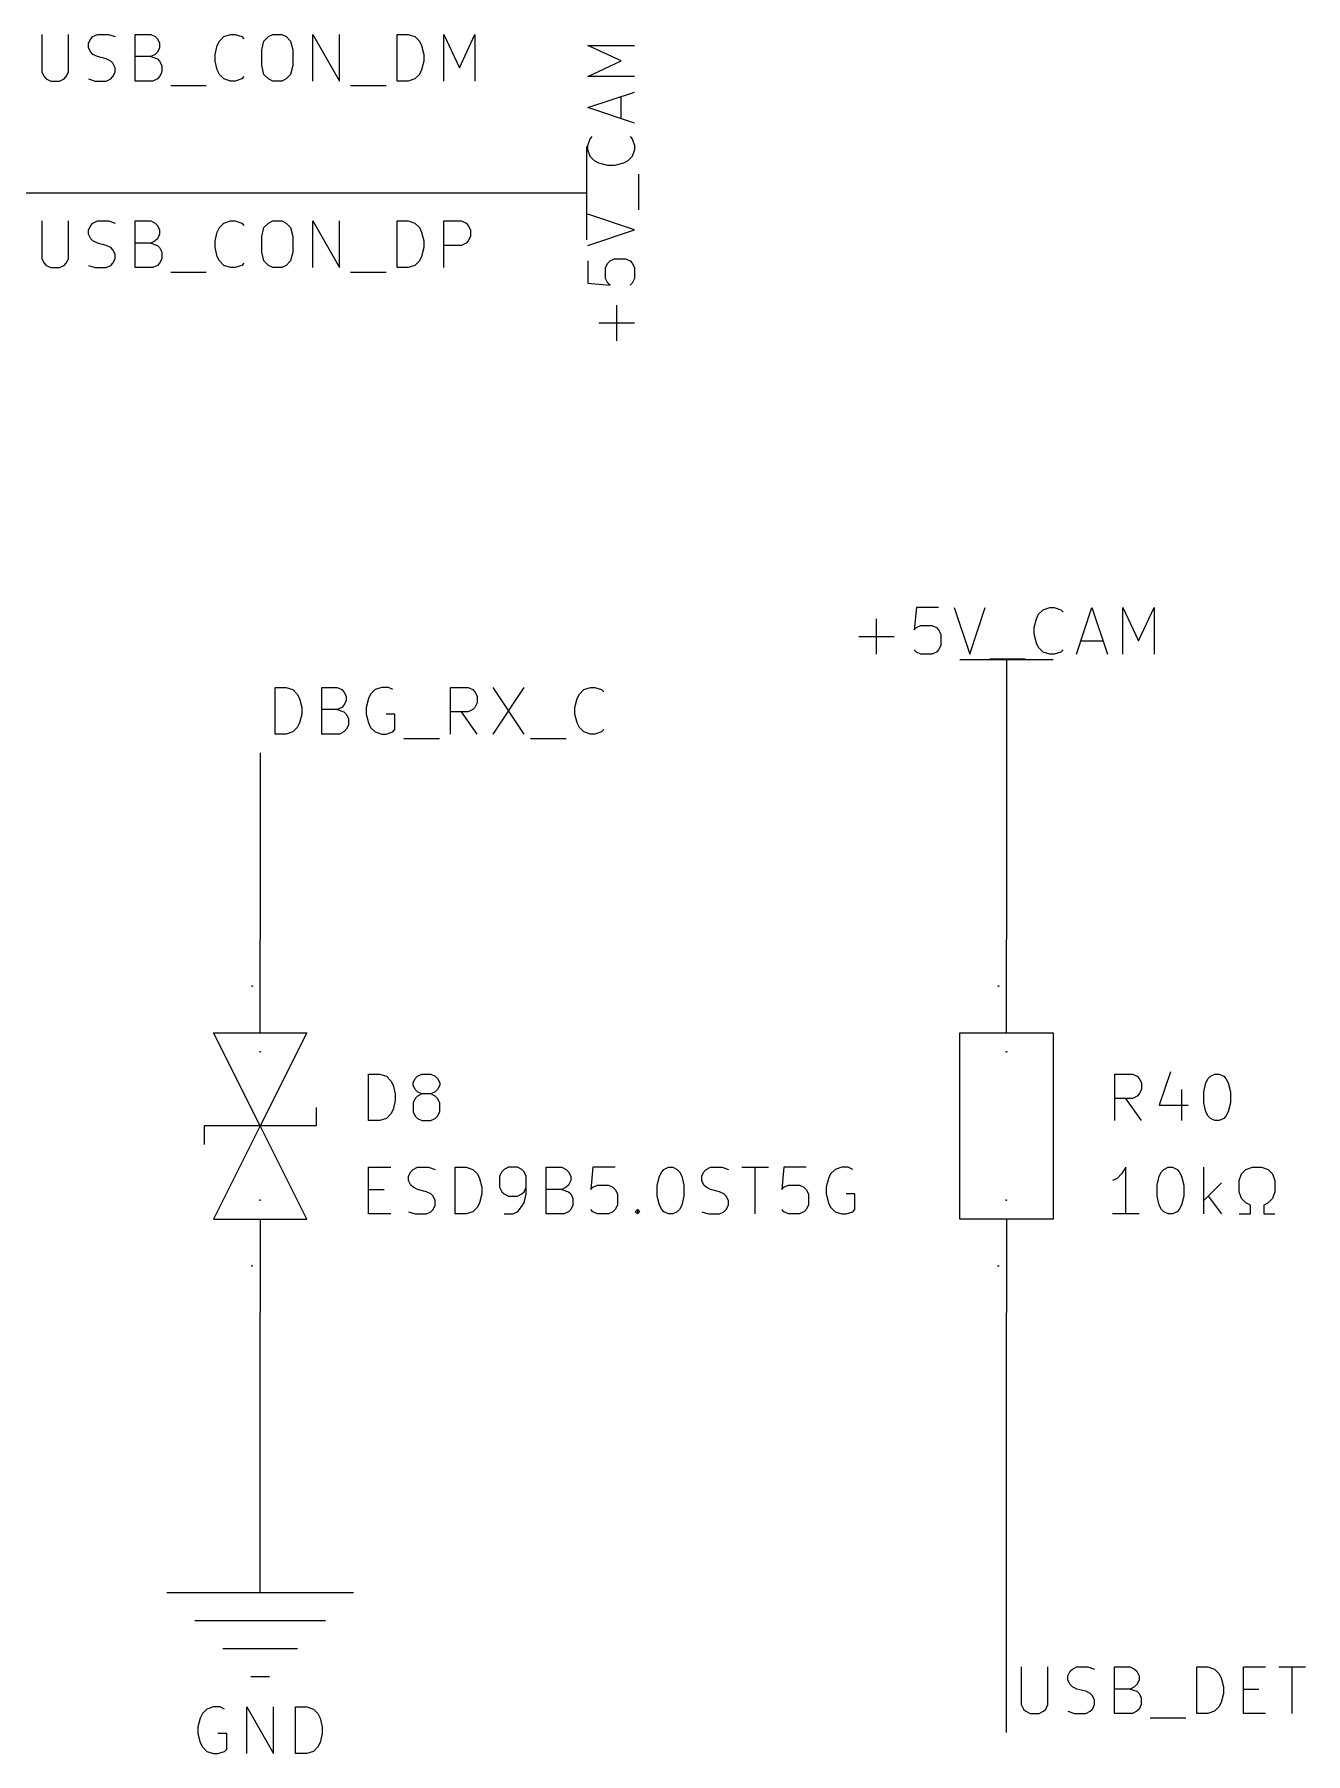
# Model space of a CAD drawing. Header units: millimetres. Extents: x 6 to 261, y -194 to -2.
# Drawn here: x 153.87 to 188.49, y -139.01 to -92.2 of the extents above; entities that cross this region are included whole.
import ezdxf

# ---------------------------------------------------------------- set-up
doc = ezdxf.new("R2010")
doc.units = ezdxf.units.MM
for name, color, linetype in [('GREENSIXTYFIVE', 129, 'CONTINUOUS'), ('LIGHTGREEN', 92, 'CONTINUOUS'), ('LIGHTRED', 12, 'CONTINUOUS'), ('RED', 14, 'CONTINUOUS'), ('REDSIX', 19, 'CONTINUOUS')]:
    doc.layers.add(name, color=color, linetype=linetype)

msp = doc.modelspace()

# ---------------------------------------------------------------- linework, layer by layer
at = {"layer": 'GREENSIXTYFIVE', "linetype": 'CONTINUOUS'}
for p, q in [((169.8511, -92.9215), (168.9439, -92.4982)), ((168.9439, -92.4982), (170.2139, -92.4982)), ((168.9439, -93.3449), (169.8511, -92.9215)), ((170.2139, -93.3449), (168.9439, -93.3449)), ((168.9439, -94.1916), (170.2139, -93.7682)), ((169.8511, -94.4939), (169.8511, -93.8892)), ((170.2139, -94.6149), (168.9439, -94.1916)), ((169.0044, -95.0382), (169.0649, -94.9778)), ((170.093, -94.9778), (170.1535, -95.0382)), ((168.9439, -95.2197), (169.0044, -95.0382)), ((168.9439, -95.3406), (168.9439, -95.2197)), ((169.0044, -95.522), (168.9439, -95.3406)), ((170.1535, -95.0382), (170.2139, -95.2197)), ((170.2139, -95.3406), (170.1535, -95.522)), ((170.2139, -95.2197), (170.2139, -95.3406)), ((169.1254, -95.643), (169.0044, -95.522)), ((169.2463, -95.7035), (169.1254, -95.643)), ((169.4882, -95.7639), (169.2463, -95.7035)), ((169.6696, -95.7639), (169.4882, -95.7639)), ((169.9115, -95.7035), (169.6696, -95.7639)), ((170.0325, -95.643), (169.9115, -95.7035)), ((170.1535, -95.522), (170.0325, -95.643)), ((170.3349, -96.9735), (170.3349, -96.0058)), ((170.2139, -97.5178), (168.9439, -97.0944)), ((168.9439, -97.9411), (170.2139, -97.5178)), ((169.5487, -98.3644), (169.6696, -98.3039)), ((169.6696, -98.3039), (169.972, -98.3039)), ((169.972, -98.3039), (170.093, -98.3644)), ((168.9439, -98.3644), (168.9439, -98.9692)), ((169.4277, -98.5458), (169.4882, -98.4249)), ((169.4277, -98.8482), (169.4277, -98.5458)), ((169.4882, -98.4249), (169.5487, -98.3644)), ((170.093, -98.3644), (170.1535, -98.4249)), ((170.1535, -98.4249), (170.2139, -98.5458)), ((170.2139, -98.5458), (170.2139, -98.8482)), ((168.9439, -98.9692), (169.5487, -99.0296)), ((169.4882, -98.9692), (169.4277, -98.8482)), ((169.5487, -99.0296), (169.4882, -98.9692)), ((170.1535, -98.9692), (170.093, -99.0296)), ((170.2139, -98.8482), (170.1535, -98.9692)), ((169.7301, -100.5416), (169.7301, -99.574)), ((170.2139, -100.0578), (169.2463, -100.0578)), ((176.8021, -109.0744), (176.8021, -108.1068)), ((177.8907, -107.8044), (177.8303, -108.4092)), ((178.4955, -107.8044), (177.8907, -107.8044)), ((178.9188, -107.8044), (179.3421, -109.0744)), ((179.3421, -109.0744), (179.7655, -107.8044)), ((181.096, -108.3487), (181.1564, -108.1068)), ((181.1564, -108.1068), (181.2169, -107.9859)), ((181.2169, -107.9859), (181.3379, -107.8649)), ((181.3379, -107.8649), (181.5193, -107.8044)), ((181.5193, -107.8044), (181.6402, -107.8044)), ((181.6402, -107.8044), (181.8217, -107.8649)), ((181.8217, -107.8649), (181.8821, -107.9254)), ((182.245, -109.0744), (182.6683, -107.8044)), ((182.6683, -107.8044), (183.0917, -109.0744)), ((183.515, -109.0744), (183.515, -107.8044)), ((183.515, -107.8044), (183.9384, -108.7116)), ((183.9384, -108.7116), (184.3617, -107.8044)), ((184.3617, -107.8044), (184.3617, -109.0744)), ((176.3183, -108.5906), (177.286, -108.5906)), ((177.8303, -108.4092), (177.8907, -108.3487)), ((177.8907, -108.3487), (178.0117, -108.2882)), ((178.0117, -108.2882), (178.3141, -108.2882)), ((178.3141, -108.2882), (178.435, -108.3487)), ((178.435, -108.3487), (178.4955, -108.4092)), ((178.4955, -108.4092), (178.556, -108.5301)), ((178.556, -108.5301), (178.556, -108.8325)), ((181.096, -108.5301), (181.096, -108.3487)), ((181.1564, -108.772), (181.096, -108.5301)), ((177.8907, -109.014), (177.8303, -108.9535)), ((178.0117, -109.0744), (177.8907, -109.014)), ((178.435, -109.014), (178.3141, -109.0744)), ((178.4955, -108.9535), (178.435, -109.014)), ((178.556, -108.8325), (178.4955, -108.9535)), ((181.2169, -108.893), (181.1564, -108.772)), ((181.3379, -109.014), (181.2169, -108.893)), ((181.5193, -109.0744), (181.3379, -109.014)), ((181.8217, -109.014), (181.6402, -109.0744)), ((181.8821, -108.9535), (181.8217, -109.014)), ((182.366, -108.7116), (182.9707, -108.7116)), ((178.3141, -109.0744), (178.0117, -109.0744)), ((179.8865, -109.1954), (180.8541, -109.1954)), ((181.6402, -109.0744), (181.5193, -109.0744)), ((160.0318, -119.9001), (160.0064, -119.9001)), ((160.0064, -119.9001), (160.01, -119.9025)), ((160.01, -119.9025), (160.0124, -119.9049)), ((160.0124, -119.9049), (160.0136, -119.9073)), ((160.0318, -119.8928), (160.0318, -119.9073)), ((180.3518, -119.9001), (180.3264, -119.9001)), ((180.3264, -119.9001), (180.33, -119.9025)), ((180.33, -119.9025), (180.3324, -119.9049)), ((180.3324, -119.9049), (180.3336, -119.9073)), ((180.3518, -119.8928), (180.3518, -119.9073)), ((162.9735, -121.7744), (162.9735, -120.5044)), ((162.9735, -120.5044), (163.2759, -120.5044)), ((163.2759, -120.5044), (163.4573, -120.5649)), ((163.4573, -120.5649), (163.5783, -120.6859)), ((163.5783, -120.6859), (163.6388, -120.8068)), ((164.1831, -120.7463), (164.2435, -120.6254)), ((164.1831, -120.8068), (164.1831, -120.7463)), ((164.2435, -120.6254), (164.304, -120.5649)), ((164.304, -120.5649), (164.425, -120.5044)), ((164.425, -120.5044), (164.6669, -120.5044)), ((164.6669, -120.5044), (164.7878, -120.5649)), ((164.7878, -120.5649), (164.8483, -120.6254)), ((164.8483, -120.6254), (164.9088, -120.7463)), ((164.9088, -120.7463), (164.9088, -120.8068)), ((183.2935, -121.7744), (183.2935, -120.5044)), ((183.2935, -120.5044), (183.7773, -120.5044)), ((183.7773, -120.5044), (183.8983, -120.5649)), ((183.8983, -120.5649), (183.9588, -120.6254)), ((183.9588, -120.6254), (184.0192, -120.7463)), ((184.0192, -120.7463), (184.0192, -120.9278)), ((184.8054, -120.444), (184.5031, -121.3511)), ((185.7126, -120.9882), (185.773, -120.7463)), ((185.773, -120.7463), (185.8335, -120.6254)), ((185.8335, -120.6254), (185.894, -120.5649)), ((185.894, -120.5649), (186.0149, -120.5044)), ((186.0149, -120.5044), (186.1359, -120.5044)), ((186.1359, -120.5044), (186.2568, -120.5649)), ((186.2568, -120.5649), (186.3173, -120.6254)), ((186.3173, -120.6254), (186.3778, -120.7463)), ((186.3778, -120.7463), (186.4383, -120.9882)), ((163.6388, -120.8068), (163.6992, -121.0487)), ((163.6992, -121.2301), (163.6388, -121.472)), ((163.6992, -121.0487), (163.6992, -121.2301)), ((164.2435, -120.9278), (164.1831, -120.8068)), ((164.2435, -121.1697), (164.1831, -121.2906)), ((164.304, -120.9882), (164.2435, -120.9278)), ((164.304, -121.1092), (164.2435, -121.1697)), ((164.425, -121.0487), (164.304, -120.9882)), ((164.425, -121.0487), (164.304, -121.1092)), ((164.6669, -121.0487), (164.425, -121.0487)), ((164.7878, -120.9882), (164.6669, -121.0487)), ((164.7878, -121.1092), (164.6669, -121.0487)), ((164.8483, -120.9278), (164.7878, -120.9882)), ((164.8483, -121.1697), (164.7878, -121.1092)), ((164.9088, -120.8068), (164.8483, -120.9278)), ((164.9088, -121.2906), (164.8483, -121.1697)), ((183.7773, -121.1697), (183.2935, -121.1697)), ((184.0192, -121.7744), (183.5959, -121.1697)), ((183.8983, -121.1092), (183.7773, -121.1697)), ((183.9588, -121.0487), (183.8983, -121.1092)), ((184.0192, -120.9278), (183.9588, -121.0487)), ((185.1078, -120.9278), (185.1078, -121.7744)), ((185.7126, -121.2906), (185.7126, -120.9882)), ((186.4383, -120.9882), (186.4383, -121.2906)), ((163.5783, -121.593), (163.4573, -121.714)), ((163.6388, -121.472), (163.5783, -121.593)), ((164.1831, -121.2906), (164.1831, -121.5325)), ((164.1831, -121.5325), (164.2435, -121.6535)), ((164.2435, -121.6535), (164.304, -121.714)), ((164.7878, -121.714), (164.8483, -121.6535)), ((164.8483, -121.6535), (164.9088, -121.5325)), ((164.9088, -121.5325), (164.9088, -121.2906)), ((184.5031, -121.3511), (185.2892, -121.3511)), ((185.773, -121.5325), (185.7126, -121.2906)), ((185.8335, -121.6535), (185.773, -121.5325)), ((185.894, -121.714), (185.8335, -121.6535)), ((186.3173, -121.6535), (186.2568, -121.714)), ((186.3778, -121.5325), (186.3173, -121.6535)), ((186.4383, -121.2906), (186.3778, -121.5325)), ((163.2759, -121.7744), (162.9735, -121.7744)), ((163.4573, -121.714), (163.2759, -121.7744)), ((164.304, -121.714), (164.425, -121.7744)), ((164.425, -121.7744), (164.6669, -121.7744)), ((164.6669, -121.7744), (164.7878, -121.714)), ((186.0149, -121.7744), (185.894, -121.714)), ((186.1359, -121.7744), (186.0149, -121.7744)), ((186.2568, -121.714), (186.1359, -121.7744)), ((162.9735, -124.3144), (162.9735, -123.0444)), ((162.9735, -123.0444), (163.5783, -123.0444)), ((164.1225, -123.1654), (164.183, -123.1049)), ((164.183, -123.1049), (164.304, -123.0444)), ((164.304, -123.0444), (164.6063, -123.0444)), ((164.6063, -123.0444), (164.7878, -123.1049)), ((165.332, -124.3144), (165.332, -123.0444)), ((165.332, -123.0444), (165.6344, -123.0444)), ((165.6344, -123.0444), (165.8158, -123.1049)), ((165.8158, -123.1049), (165.9368, -123.2259)), ((166.6625, -123.1049), (166.602, -123.1654)), ((166.7835, -123.0444), (166.6625, -123.1049)), ((167.0254, -123.0444), (166.7835, -123.0444)), ((167.1463, -123.1049), (167.0254, -123.0444)), ((167.2068, -123.1654), (167.1463, -123.1049)), ((167.8115, -124.3144), (167.8115, -123.0444)), ((167.8115, -123.0444), (168.2349, -123.0444)), ((168.2349, -123.0444), (168.3558, -123.1049)), ((168.3558, -123.1049), (168.4163, -123.1654)), ((169.0815, -123.0444), (169.0211, -123.6492)), ((169.6863, -123.0444), (169.0815, -123.0444)), ((170.9563, -123.1654), (171.0168, -123.1049)), ((171.0168, -123.1049), (171.1377, -123.0444)), ((171.1377, -123.0444), (171.2587, -123.0444)), ((171.2587, -123.0444), (171.3796, -123.1049)), ((171.3796, -123.1049), (171.4401, -123.1654)), ((172.1053, -123.1654), (172.1658, -123.1049)), ((172.1658, -123.1049), (172.2868, -123.0444)), ((172.2868, -123.0444), (172.5891, -123.0444)), ((172.5891, -123.0444), (172.7706, -123.1049)), ((173.1334, -123.0444), (173.8591, -123.0444)), ((173.4963, -124.3144), (173.4963, -123.0444)), ((174.2824, -123.0444), (174.222, -123.6492)), ((174.8872, -123.0444), (174.2824, -123.0444)), ((175.6734, -123.1049), (175.5524, -123.2259)), ((175.8548, -123.0444), (175.6734, -123.1049)), ((176.0362, -123.0444), (175.8548, -123.0444)), ((176.1572, -123.1049), (176.0362, -123.0444)), ((183.5959, -123.0444), (183.475, -123.2259)), ((183.5959, -124.3144), (183.5959, -123.0444)), ((184.5635, -123.1654), (184.624, -123.1049)), ((184.624, -123.1049), (184.7449, -123.0444)), ((184.7449, -123.0444), (184.8659, -123.0444)), ((184.8659, -123.0444), (184.9868, -123.1049)), ((184.9868, -123.1049), (185.0473, -123.1654)), ((185.7125, -124.3144), (185.7125, -123.0444)), ((186.7406, -123.2259), (186.8616, -123.1049)), ((186.8616, -123.1049), (187.043, -123.0444)), ((187.043, -123.0444), (187.2849, -123.0444)), ((187.2849, -123.0444), (187.4663, -123.1049)), ((187.4663, -123.1049), (187.5873, -123.2259)), ((164.0621, -123.2863), (164.1225, -123.1654)), ((164.0621, -123.4073), (164.0621, -123.2863)), ((164.1225, -123.5282), (164.0621, -123.4073)), ((164.183, -123.5887), (164.1225, -123.5282)), ((165.9368, -123.2259), (165.9973, -123.3468)), ((165.9973, -123.3468), (166.0577, -123.5887)), ((166.602, -123.1654), (166.5416, -123.2863)), ((166.5416, -123.2863), (166.5416, -123.5887)), ((167.2673, -123.2863), (167.2068, -123.1654)), ((167.2673, -123.7701), (167.2673, -123.2863)), ((168.4163, -123.5282), (168.3558, -123.5887)), ((168.4163, -123.1654), (168.4768, -123.2863)), ((168.4768, -123.4073), (168.4163, -123.5282)), ((168.4768, -123.2863), (168.4768, -123.4073)), ((169.0815, -123.5887), (169.2025, -123.5282)), ((169.2025, -123.5282), (169.5049, -123.5282)), ((169.5049, -123.5282), (169.6258, -123.5887)), ((170.8354, -123.5282), (170.8958, -123.2863)), ((170.8354, -123.8306), (170.8354, -123.5282)), ((170.8958, -123.2863), (170.9563, -123.1654)), ((171.4401, -123.1654), (171.5006, -123.2863)), ((171.5006, -123.2863), (171.5611, -123.5282)), ((171.5611, -123.5282), (171.5611, -123.8306)), ((172.0449, -123.2863), (172.1053, -123.1654)), ((172.0449, -123.4073), (172.0449, -123.2863)), ((172.1053, -123.5282), (172.0449, -123.4073)), ((172.1658, -123.5887), (172.1053, -123.5282)), ((174.2824, -123.5887), (174.4034, -123.5282)), ((174.4034, -123.5282), (174.7058, -123.5282)), ((174.7058, -123.5282), (174.8267, -123.5887)), ((175.4919, -123.3468), (175.4315, -123.5887)), ((175.5524, -123.2259), (175.4919, -123.3468)), ((183.354, -123.3468), (183.2331, -123.4073)), ((183.475, -123.2259), (183.354, -123.3468)), ((184.4426, -123.5282), (184.503, -123.2863)), ((184.4426, -123.8306), (184.4426, -123.5282)), ((184.503, -123.2863), (184.5635, -123.1654)), ((185.0473, -123.1654), (185.1078, -123.2863)), ((185.1078, -123.2863), (185.1683, -123.5282)), ((185.1683, -123.5282), (185.1683, -123.8306)), ((186.1963, -123.4678), (185.7125, -123.9516)), ((186.6802, -123.4073), (186.7406, -123.2259)), ((186.6802, -123.7097), (186.6802, -123.4073)), ((187.5873, -123.2259), (187.6478, -123.4073)), ((187.6478, -123.4073), (187.6478, -123.7097)), ((160.0064, -123.9374), (160.0076, -123.935)), ((160.0064, -123.9435), (160.0064, -123.9374)), ((160.0076, -123.9459), (160.0064, -123.9435)), ((160.0076, -123.935), (160.0088, -123.9338)), ((160.0088, -123.9471), (160.0076, -123.9459)), ((160.0088, -123.9338), (160.0112, -123.9326)), ((160.0112, -123.9326), (160.0136, -123.9326)), ((160.0136, -123.9326), (160.0172, -123.9338)), ((160.0172, -123.9338), (160.0318, -123.9483)), ((160.0318, -123.9483), (160.0318, -123.9326)), ((162.9735, -123.6492), (163.3969, -123.6492)), ((164.304, -123.6492), (164.183, -123.5887)), ((164.5459, -123.7097), (164.304, -123.6492)), ((164.6668, -123.7701), (164.5459, -123.7097)), ((164.7273, -123.8306), (164.6668, -123.7701)), ((164.7878, -123.9516), (164.7273, -123.8306)), ((164.7878, -124.0725), (164.7878, -123.9516)), ((165.9973, -124.012), (165.9368, -124.133)), ((166.0577, -123.7701), (165.9973, -124.012)), ((166.0577, -123.5887), (166.0577, -123.7701)), ((166.5416, -123.5887), (166.602, -123.7097)), ((166.602, -123.7097), (166.6625, -123.7701)), ((166.6625, -123.7701), (166.7835, -123.8306)), ((166.7835, -123.8306), (167.0254, -123.8306)), ((167.0254, -123.8306), (167.1463, -123.7701)), ((167.0858, -124.1935), (167.2068, -124.012)), ((167.1463, -123.7701), (167.2068, -123.7097)), ((167.2068, -123.7097), (167.2673, -123.5887)), ((167.2068, -124.012), (167.2673, -123.7701)), ((168.2349, -123.6492), (167.8115, -123.6492)), ((168.3558, -123.5887), (168.2349, -123.6492)), ((168.2349, -123.6492), (168.4163, -123.7097)), ((168.4163, -123.7097), (168.4768, -123.7701)), ((168.4768, -123.7701), (168.5372, -123.8911)), ((168.5372, -123.8911), (168.5372, -124.0725)), ((169.0211, -123.6492), (169.0815, -123.5887)), ((169.6258, -123.5887), (169.6863, -123.6492)), ((169.6863, -123.6492), (169.7468, -123.7701)), ((169.7468, -123.7701), (169.7468, -124.0725)), ((170.8958, -124.0725), (170.8354, -123.8306)), ((171.5611, -123.8306), (171.5006, -124.0725)), ((172.2868, -123.6492), (172.1658, -123.5887)), ((172.5287, -123.7097), (172.2868, -123.6492)), ((172.6496, -123.7701), (172.5287, -123.7097)), ((172.7101, -123.8306), (172.6496, -123.7701)), ((172.7706, -123.9516), (172.7101, -123.8306)), ((172.7706, -124.0725), (172.7706, -123.9516)), ((174.222, -123.6492), (174.2824, -123.5887)), ((174.8267, -123.5887), (174.8872, -123.6492)), ((174.8872, -123.6492), (174.9477, -123.7701)), ((174.9477, -123.7701), (174.9477, -124.0725)), ((175.4315, -123.5887), (175.4315, -123.7701)), ((175.4315, -123.7701), (175.4919, -124.012)), ((175.4919, -124.012), (175.5524, -124.133)), ((176.2176, -123.7701), (175.9757, -123.7701)), ((176.2176, -124.1935), (176.2176, -123.7701)), ((180.3264, -123.9374), (180.3276, -123.935)), ((180.3264, -123.9435), (180.3264, -123.9374)), ((180.3276, -123.9459), (180.3264, -123.9435)), ((180.3276, -123.935), (180.3288, -123.9338)), ((180.3288, -123.9471), (180.3276, -123.9459)), ((180.3288, -123.9338), (180.3312, -123.9326)), ((180.3312, -123.9326), (180.3336, -123.9326)), ((180.3336, -123.9326), (180.3372, -123.9338)), ((180.3372, -123.9338), (180.3518, -123.9483)), ((180.3518, -123.9483), (180.3518, -123.9326)), ((184.503, -124.0725), (184.4426, -123.8306)), ((185.1683, -123.8306), (185.1078, -124.0725)), ((185.8335, -123.8306), (186.1963, -124.3144)), ((186.7406, -123.8911), (186.6802, -123.7097)), ((186.8616, -124.012), (186.7406, -123.8911)), ((186.9825, -124.0725), (186.8616, -124.012)), ((187.4663, -124.012), (187.3454, -124.0725)), ((187.5873, -123.8911), (187.4663, -124.012)), ((187.6478, -123.7097), (187.5873, -123.8911)), ((163.5783, -124.3144), (162.9735, -124.3144)), ((164.0621, -124.254), (164.2435, -124.3144)), ((164.2435, -124.3144), (164.5459, -124.3144)), ((164.5459, -124.3144), (164.6668, -124.254)), ((164.6668, -124.254), (164.7273, -124.1935)), ((164.7273, -124.1935), (164.7878, -124.0725)), ((165.6344, -124.3144), (165.332, -124.3144)), ((165.8158, -124.254), (165.6344, -124.3144)), ((165.9368, -124.133), (165.8158, -124.254)), ((166.6625, -124.3144), (166.9044, -124.3144)), ((166.9044, -124.3144), (167.0254, -124.254)), ((167.0254, -124.254), (167.0858, -124.1935)), ((168.2953, -124.3144), (167.8115, -124.3144)), ((168.4163, -124.254), (168.2953, -124.3144)), ((168.4768, -124.1935), (168.4163, -124.254)), ((168.5372, -124.0725), (168.4768, -124.1935)), ((169.0815, -124.254), (169.0211, -124.1935)), ((169.2025, -124.3144), (169.0815, -124.254)), ((169.5049, -124.3144), (169.2025, -124.3144)), ((169.6258, -124.254), (169.5049, -124.3144)), ((169.6863, -124.1935), (169.6258, -124.254)), ((169.7468, -124.0725), (169.6863, -124.1935)), ((170.2306, -124.254), (170.291, -124.1935)), ((170.291, -124.3144), (170.2306, -124.254)), ((170.291, -124.1935), (170.3515, -124.254)), ((170.291, -124.1935), (170.291, -124.3144)), ((170.3515, -124.254), (170.291, -124.3144)), ((170.9563, -124.1935), (170.8958, -124.0725)), ((171.0168, -124.254), (170.9563, -124.1935)), ((171.1377, -124.3144), (171.0168, -124.254)), ((171.2587, -124.3144), (171.1377, -124.3144)), ((171.3796, -124.254), (171.2587, -124.3144)), ((171.4401, -124.1935), (171.3796, -124.254)), ((171.5006, -124.0725), (171.4401, -124.1935)), ((172.0449, -124.254), (172.2263, -124.3144)), ((172.2263, -124.3144), (172.5287, -124.3144)), ((172.5287, -124.3144), (172.6496, -124.254)), ((172.6496, -124.254), (172.7101, -124.1935)), ((172.7101, -124.1935), (172.7706, -124.0725)), ((174.2824, -124.254), (174.222, -124.1935)), ((174.4034, -124.3144), (174.2824, -124.254)), ((174.7058, -124.3144), (174.4034, -124.3144)), ((174.8267, -124.254), (174.7058, -124.3144)), ((174.8872, -124.1935), (174.8267, -124.254)), ((174.9477, -124.0725), (174.8872, -124.1935)), ((175.5524, -124.133), (175.6734, -124.254)), ((175.6734, -124.254), (175.8548, -124.3144)), ((175.8548, -124.3144), (175.9757, -124.3144)), ((175.9757, -124.3144), (176.1572, -124.254)), ((176.1572, -124.254), (176.2176, -124.1935)), ((183.9588, -124.3144), (183.2331, -124.3144)), ((184.5635, -124.1935), (184.503, -124.0725)), ((184.624, -124.254), (184.5635, -124.1935)), ((184.7449, -124.3144), (184.624, -124.254)), ((184.8659, -124.3144), (184.7449, -124.3144)), ((184.9868, -124.254), (184.8659, -124.3144)), ((185.0473, -124.1935), (184.9868, -124.254)), ((185.1078, -124.0725), (185.0473, -124.1935)), ((186.6802, -124.3144), (186.9825, -124.3144)), ((186.9825, -124.3144), (186.9825, -124.0725)), ((187.3454, -124.0725), (187.3454, -124.3144)), ((187.3454, -124.3144), (187.6478, -124.3144)), ((158.3871, -138.0416), (158.3267, -138.2835)), ((158.4476, -137.9207), (158.3871, -138.0416)), ((158.5686, -137.7997), (158.4476, -137.9207)), ((158.75, -137.7392), (158.5686, -137.7997)), ((158.9314, -137.7392), (158.75, -137.7392)), ((159.0524, -137.7997), (158.9314, -137.7392)), ((159.6571, -139.0092), (159.6571, -137.7392)), ((159.6571, -137.7392), (160.3828, -139.0092)), ((160.3828, -139.0092), (160.3828, -137.7392)), ((160.9876, -139.0092), (160.9876, -137.7392)), ((160.9876, -137.7392), (161.29, -137.7392)), ((161.29, -137.7392), (161.4714, -137.7997)), ((161.4714, -137.7997), (161.5924, -137.9207)), ((161.5924, -137.9207), (161.6529, -138.0416)), ((161.6529, -138.0416), (161.7133, -138.2835)), ((158.3267, -138.2835), (158.3267, -138.4649)), ((158.3267, -138.4649), (158.3871, -138.7068)), ((159.1128, -138.4649), (158.8709, -138.4649)), ((159.1128, -138.8883), (159.1128, -138.4649)), ((161.7133, -138.4649), (161.6529, -138.7068)), ((161.7133, -138.2835), (161.7133, -138.4649)), ((158.3871, -138.7068), (158.4476, -138.8278)), ((158.4476, -138.8278), (158.5686, -138.9488)), ((158.5686, -138.9488), (158.75, -139.0092)), ((158.75, -139.0092), (158.8709, -139.0092)), ((158.8709, -139.0092), (159.0524, -138.9488)), ((159.0524, -138.9488), (159.1128, -138.8883)), ((161.29, -139.0092), (160.9876, -139.0092)), ((161.4714, -138.9488), (161.29, -139.0092)), ((161.5924, -138.8278), (161.4714, -138.9488)), ((161.6529, -138.7068), (161.5924, -138.8278))]:
    msp.add_line(p, q, dxfattribs=at)
at = {"layer": 'LIGHTGREEN', "linetype": 'CONTINUOUS'}
for p, q in [((166.37, -96.52), (140.97, -96.52)), ((160.02, -111.76), (160.02, -116.84)), ((180.34, -111.76), (180.34, -116.84)), ((160.02, -132.08), (160.02, -127)), ((180.34, -138.43), (180.34, -127))]:
    msp.add_line(p, q, dxfattribs=at)
at = {"layer": 'LIGHTRED', "linetype": 'CONTINUOUS'}
for p, q in [((159.8137, -118.11), (159.7883, -118.11)), ((159.7883, -118.11), (159.7919, -118.1124)), ((159.7919, -118.1124), (159.7943, -118.1148)), ((159.7943, -118.1148), (159.7955, -118.1172)), ((159.8137, -118.1027), (159.8137, -118.1172)), ((180.1337, -118.11), (180.1083, -118.11)), ((180.1083, -118.11), (180.1119, -118.1124)), ((180.1119, -118.1124), (180.1143, -118.1148)), ((180.1143, -118.1148), (180.1155, -118.1172)), ((180.1337, -118.1027), (180.1337, -118.1172)), ((159.7883, -125.7275), (159.7895, -125.7251)), ((159.7883, -125.7336), (159.7883, -125.7275)), ((159.7895, -125.736), (159.7883, -125.7336)), ((159.7895, -125.7251), (159.7907, -125.7239)), ((159.7907, -125.7372), (159.7895, -125.736)), ((159.7907, -125.7239), (159.7931, -125.7227)), ((159.7931, -125.7227), (159.7955, -125.7227)), ((159.7955, -125.7227), (159.7991, -125.7239)), ((159.7991, -125.7239), (159.8137, -125.7384)), ((159.8137, -125.7384), (159.8137, -125.7227)), ((180.1083, -125.7275), (180.1095, -125.7251)), ((180.1083, -125.7336), (180.1083, -125.7275)), ((180.1095, -125.736), (180.1083, -125.7336)), ((180.1095, -125.7251), (180.1107, -125.7239)), ((180.1107, -125.7372), (180.1095, -125.736)), ((180.1107, -125.7239), (180.1131, -125.7227)), ((180.1131, -125.7227), (180.1155, -125.7227)), ((180.1155, -125.7227), (180.1191, -125.7239)), ((180.1191, -125.7239), (180.1337, -125.7384)), ((180.1337, -125.7384), (180.1337, -125.7227))]:
    msp.add_line(p, q, dxfattribs=at)
at = {"layer": 'RED', "linetype": 'CONTINUOUS'}
for p, q in [((168.91, -95.25), (168.91, -97.79)), ((167.64, -96.52), (166.37, -96.52)), ((168.91, -96.52), (167.64, -96.52)), ((179.07, -109.22), (181.61, -109.22)), ((180.34, -109.22), (180.34, -110.49)), ((180.34, -110.49), (180.34, -111.76)), ((160.02, -119.38), (160.02, -116.84)), ((180.34, -119.38), (180.34, -116.84)), ((160.02, -121.92), (158.75, -119.38)), ((158.75, -119.38), (161.29, -119.38)), ((161.29, -119.38), (160.02, -121.92)), ((179.07, -124.46), (179.07, -119.38)), ((179.07, -119.38), (181.61, -119.38)), ((181.61, -119.38), (181.61, -124.46)), ((161.544, -121.412), (161.544, -121.92)), ((161.544, -121.92), (158.496, -121.92)), ((158.496, -121.92), (158.496, -122.428)), ((160.02, -121.92), (158.75, -124.46)), ((161.29, -124.46), (160.02, -121.92)), ((158.75, -124.46), (161.29, -124.46)), ((160.02, -124.46), (160.02, -127)), ((181.61, -124.46), (179.07, -124.46)), ((180.34, -124.46), (180.34, -127)), ((160.02, -134.62), (160.02, -132.08)), ((157.48, -134.62), (162.56, -134.62)), ((158.242, -135.382), (161.798, -135.382)), ((159.004, -136.144), (161.036, -136.144)), ((159.766, -136.906), (160.274, -136.906))]:
    msp.add_line(p, q, dxfattribs=at)
at = {"layer": 'REDSIX', "linetype": 'CONTINUOUS'}
for p, q in [((154.0767, -92.1969), (154.0767, -93.225)), ((154.8024, -93.225), (154.8024, -92.1969)), ((155.4677, -92.2574), (155.5887, -92.1969)), ((155.5887, -92.1969), (155.891, -92.1969)), ((155.891, -92.1969), (156.0725, -92.2574)), ((156.6167, -93.4669), (156.6167, -92.1969)), ((156.6167, -92.1969), (157.0401, -92.1969)), ((157.0401, -92.1969), (157.161, -92.2574)), ((159.0358, -92.2574), (159.2172, -92.1969)), ((159.2172, -92.1969), (159.3381, -92.1969)), ((159.3381, -92.1969), (159.5196, -92.2574)), ((160.2453, -92.2574), (160.3662, -92.1969)), ((160.3662, -92.1969), (160.6081, -92.1969)), ((160.6081, -92.1969), (160.7291, -92.2574)), ((161.4548, -93.4669), (161.4548, -92.1969)), ((161.4548, -92.1969), (162.1805, -93.4669)), ((162.1805, -93.4669), (162.1805, -92.1969)), ((163.7529, -93.4669), (163.7529, -92.1969)), ((163.7529, -92.1969), (164.0553, -92.1969)), ((164.0553, -92.1969), (164.2367, -92.2574)), ((165.0229, -93.4669), (165.0229, -92.1969)), ((165.0229, -92.1969), (165.4463, -93.1041)), ((165.4463, -93.1041), (165.8696, -92.1969)), ((165.8696, -92.1969), (165.8696, -93.4669)), ((155.3468, -92.4388), (155.4072, -92.3179)), ((155.3468, -92.5598), (155.3468, -92.4388)), ((155.4072, -92.6807), (155.3468, -92.5598)), ((155.4072, -92.3179), (155.4677, -92.2574)), ((155.4677, -92.7412), (155.4072, -92.6807)), ((157.161, -92.2574), (157.2215, -92.3179)), ((157.2215, -92.6807), (157.161, -92.7412)), ((157.2215, -92.3179), (157.282, -92.4388)), ((157.282, -92.5598), (157.2215, -92.6807)), ((157.282, -92.4388), (157.282, -92.5598)), ((158.7939, -92.7412), (158.8543, -92.4993)), ((158.8543, -92.4993), (158.9148, -92.3784)), ((158.9148, -92.3784), (159.0358, -92.2574)), ((159.5196, -92.2574), (159.58, -92.3179)), ((160.0639, -92.6203), (160.1243, -92.3784)), ((160.0639, -93.0436), (160.0639, -92.6203)), ((160.1243, -92.3784), (160.2453, -92.2574)), ((160.7291, -92.2574), (160.85, -92.3784)), ((160.85, -92.3784), (160.9105, -92.6203)), ((160.9105, -92.6203), (160.9105, -93.0436)), ((164.2367, -92.2574), (164.3577, -92.3784)), ((164.3577, -92.3784), (164.4182, -92.4993)), ((164.4182, -92.4993), (164.4786, -92.7412)), ((155.5887, -92.8017), (155.4677, -92.7412)), ((155.8306, -92.8622), (155.5887, -92.8017)), ((155.9515, -92.9226), (155.8306, -92.8622)), ((156.012, -92.9831), (155.9515, -92.9226)), ((156.0725, -93.1041), (156.012, -92.9831)), ((156.0725, -93.225), (156.0725, -93.1041)), ((157.0401, -92.8017), (156.6167, -92.8017)), ((157.161, -92.7412), (157.0401, -92.8017)), ((157.0401, -92.8017), (157.2215, -92.8622)), ((157.2215, -92.8622), (157.282, -92.9226)), ((157.282, -92.9226), (157.3424, -93.0436)), ((157.3424, -93.0436), (157.3424, -93.225)), ((158.7939, -92.9226), (158.7939, -92.7412)), ((158.8543, -93.1645), (158.7939, -92.9226)), ((160.1243, -93.2855), (160.0639, -93.0436)), ((160.9105, -93.0436), (160.85, -93.2855)), ((164.4786, -92.9226), (164.4182, -93.1645)), ((164.4786, -92.7412), (164.4786, -92.9226)), ((154.0767, -93.225), (154.1372, -93.346)), ((154.1372, -93.346), (154.1977, -93.4065)), ((154.1977, -93.4065), (154.3186, -93.4669)), ((154.3186, -93.4669), (154.5605, -93.4669)), ((154.5605, -93.4669), (154.6815, -93.4065)), ((154.6815, -93.4065), (154.742, -93.346)), ((154.742, -93.346), (154.8024, -93.225)), ((155.3468, -93.4065), (155.5282, -93.4669)), ((155.5282, -93.4669), (155.8306, -93.4669)), ((155.8306, -93.4669), (155.9515, -93.4065)), ((155.9515, -93.4065), (156.012, -93.346)), ((156.012, -93.346), (156.0725, -93.225)), ((157.1005, -93.4669), (156.6167, -93.4669)), ((157.2215, -93.4065), (157.1005, -93.4669)), ((157.282, -93.346), (157.2215, -93.4065)), ((157.3424, -93.225), (157.282, -93.346)), ((157.5844, -93.5879), (158.552, -93.5879)), ((158.9148, -93.2855), (158.8543, -93.1645)), ((159.0358, -93.4065), (158.9148, -93.2855)), ((159.2172, -93.4669), (159.0358, -93.4065)), ((159.3381, -93.4669), (159.2172, -93.4669)), ((159.5196, -93.4065), (159.3381, -93.4669)), ((159.58, -93.346), (159.5196, -93.4065)), ((160.2453, -93.4065), (160.1243, -93.2855)), ((160.3662, -93.4669), (160.2453, -93.4065)), ((160.6081, -93.4669), (160.3662, -93.4669)), ((160.7291, -93.4065), (160.6081, -93.4669)), ((160.85, -93.2855), (160.7291, -93.4065)), ((162.483, -93.5879), (163.4506, -93.5879)), ((164.0553, -93.4669), (163.7529, -93.4669)), ((164.2367, -93.4065), (164.0553, -93.4669)), ((164.3577, -93.2855), (164.2367, -93.4065)), ((164.4182, -93.1645), (164.3577, -93.2855)), ((154.0767, -97.2769), (154.0767, -98.305)), ((154.8024, -98.305), (154.8024, -97.2769)), ((155.4072, -97.3979), (155.4677, -97.3374)), ((155.4677, -97.3374), (155.5887, -97.2769)), ((155.5887, -97.2769), (155.891, -97.2769)), ((155.891, -97.2769), (156.0725, -97.3374)), ((156.6167, -98.5469), (156.6167, -97.2769)), ((156.6167, -97.2769), (157.0401, -97.2769)), ((157.0401, -97.2769), (157.161, -97.3374)), ((157.161, -97.3374), (157.2215, -97.3979)), ((158.9148, -97.4584), (159.0358, -97.3374)), ((159.0358, -97.3374), (159.2172, -97.2769)), ((159.2172, -97.2769), (159.3381, -97.2769)), ((159.3381, -97.2769), (159.5196, -97.3374)), ((159.5196, -97.3374), (159.58, -97.3979)), ((160.1243, -97.4584), (160.2453, -97.3374)), ((160.2453, -97.3374), (160.3662, -97.2769)), ((160.3662, -97.2769), (160.6081, -97.2769)), ((160.6081, -97.2769), (160.7291, -97.3374)), ((160.7291, -97.3374), (160.85, -97.4584)), ((161.4548, -98.5469), (161.4548, -97.2769)), ((161.4548, -97.2769), (162.1805, -98.5469)), ((162.1805, -98.5469), (162.1805, -97.2769)), ((163.7529, -98.5469), (163.7529, -97.2769)), ((163.7529, -97.2769), (164.0553, -97.2769)), ((164.0553, -97.2769), (164.2367, -97.3374)), ((164.2367, -97.3374), (164.3577, -97.4584)), ((165.0229, -98.5469), (165.0229, -97.2769)), ((165.0229, -97.2769), (165.5067, -97.2769)), ((165.5067, -97.2769), (165.6277, -97.3374)), ((165.6277, -97.3374), (165.6882, -97.3979)), ((155.3468, -97.5188), (155.4072, -97.3979)), ((155.3468, -97.6398), (155.3468, -97.5188)), ((155.4072, -97.7607), (155.3468, -97.6398)), ((155.4677, -97.8212), (155.4072, -97.7607)), ((155.5887, -97.8817), (155.4677, -97.8212)), ((157.161, -97.8212), (157.0401, -97.8817)), ((157.2215, -97.7607), (157.161, -97.8212)), ((157.2215, -97.3979), (157.282, -97.5188)), ((157.282, -97.6398), (157.2215, -97.7607)), ((157.282, -97.5188), (157.282, -97.6398)), ((158.7939, -97.8212), (158.8543, -97.5793)), ((158.7939, -98.0026), (158.7939, -97.8212)), ((158.8543, -97.5793), (158.9148, -97.4584)), ((160.0639, -97.7003), (160.1243, -97.4584)), ((160.0639, -98.1236), (160.0639, -97.7003)), ((160.85, -97.4584), (160.9105, -97.7003)), ((160.9105, -97.7003), (160.9105, -98.1236)), ((164.3577, -97.4584), (164.4182, -97.5793)), ((164.4182, -97.5793), (164.4786, -97.8212)), ((164.4786, -97.8212), (164.4786, -98.0026)), ((165.6882, -97.8212), (165.6277, -97.8817)), ((165.6882, -97.3979), (165.7486, -97.5188)), ((165.7486, -97.7003), (165.6882, -97.8212)), ((165.7486, -97.5188), (165.7486, -97.7003)), ((154.0767, -98.305), (154.1372, -98.426)), ((154.742, -98.426), (154.8024, -98.305)), ((155.8306, -97.9422), (155.5887, -97.8817)), ((155.9515, -98.0026), (155.8306, -97.9422)), ((156.012, -98.0631), (155.9515, -98.0026)), ((156.0725, -98.1841), (156.012, -98.0631)), ((156.012, -98.426), (156.0725, -98.305)), ((156.0725, -98.305), (156.0725, -98.1841)), ((157.0401, -97.8817), (156.6167, -97.8817)), ((157.0401, -97.8817), (157.2215, -97.9422)), ((157.2215, -97.9422), (157.282, -98.0026)), ((157.282, -98.0026), (157.3424, -98.1236)), ((157.3424, -98.305), (157.282, -98.426)), ((157.3424, -98.1236), (157.3424, -98.305)), ((158.8543, -98.2445), (158.7939, -98.0026)), ((158.9148, -98.3655), (158.8543, -98.2445)), ((160.1243, -98.3655), (160.0639, -98.1236)), ((160.9105, -98.1236), (160.85, -98.3655)), ((164.4182, -98.2445), (164.3577, -98.3655)), ((164.4786, -98.0026), (164.4182, -98.2445)), ((165.5067, -97.9422), (165.0229, -97.9422)), ((165.6277, -97.8817), (165.5067, -97.9422)), ((154.1372, -98.426), (154.1977, -98.4865)), ((154.1977, -98.4865), (154.3186, -98.5469)), ((154.3186, -98.5469), (154.5605, -98.5469)), ((154.5605, -98.5469), (154.6815, -98.4865)), ((154.6815, -98.4865), (154.742, -98.426)), ((155.3468, -98.4865), (155.5282, -98.5469)), ((155.5282, -98.5469), (155.8306, -98.5469)), ((155.8306, -98.5469), (155.9515, -98.4865)), ((155.9515, -98.4865), (156.012, -98.426)), ((157.1005, -98.5469), (156.6167, -98.5469)), ((157.2215, -98.4865), (157.1005, -98.5469)), ((157.282, -98.426), (157.2215, -98.4865)), ((157.5844, -98.6679), (158.552, -98.6679)), ((159.0358, -98.4865), (158.9148, -98.3655)), ((159.2172, -98.5469), (159.0358, -98.4865)), ((159.3381, -98.5469), (159.2172, -98.5469)), ((159.5196, -98.4865), (159.3381, -98.5469)), ((159.58, -98.426), (159.5196, -98.4865)), ((160.2453, -98.4865), (160.1243, -98.3655)), ((160.3662, -98.5469), (160.2453, -98.4865)), ((160.6081, -98.5469), (160.3662, -98.5469)), ((160.7291, -98.4865), (160.6081, -98.5469)), ((160.85, -98.3655), (160.7291, -98.4865)), ((162.483, -98.6679), (163.4506, -98.6679)), ((164.0553, -98.5469), (163.7529, -98.5469)), ((164.2367, -98.4865), (164.0553, -98.5469)), ((164.3577, -98.3655), (164.2367, -98.4865)), ((160.4267, -111.2469), (160.4267, -109.9769)), ((160.4267, -109.9769), (160.7291, -109.9769)), ((160.7291, -109.9769), (160.9105, -110.0374)), ((161.6967, -111.2469), (161.6967, -109.9769)), ((161.6967, -109.9769), (162.1201, -109.9769)), ((162.1201, -109.9769), (162.241, -110.0374)), ((163.3296, -109.9769), (163.1482, -110.0374)), ((163.511, -109.9769), (163.3296, -109.9769)), ((163.632, -110.0374), (163.511, -109.9769)), ((165.2043, -111.2469), (165.2043, -109.9769)), ((165.2043, -109.9769), (165.6881, -109.9769)), ((165.6881, -109.9769), (165.8091, -110.0374)), ((166.3534, -109.9769), (167.2, -111.2469)), ((167.2, -109.9769), (166.3534, -111.2469)), ((168.8329, -110.0374), (169.0143, -109.9769)), ((169.0143, -109.9769), (169.1352, -109.9769)), ((169.1352, -109.9769), (169.3167, -110.0374)), ((160.9105, -110.0374), (161.0315, -110.1584)), ((161.0315, -110.1584), (161.092, -110.2793)), ((161.092, -110.2793), (161.1524, -110.5212)), ((162.241, -110.0374), (162.3015, -110.0979)), ((162.3015, -110.4607), (162.241, -110.5212)), ((162.3015, -110.0979), (162.362, -110.2188)), ((162.362, -110.3398), (162.3015, -110.4607)), ((162.362, -110.2188), (162.362, -110.3398)), ((162.9667, -110.2793), (162.9063, -110.5212)), ((163.0272, -110.1584), (162.9667, -110.2793)), ((163.1482, -110.0374), (163.0272, -110.1584)), ((165.8091, -110.0374), (165.8696, -110.0979)), ((165.8696, -110.0979), (165.93, -110.2188)), ((165.93, -110.4003), (165.8696, -110.5212)), ((165.93, -110.2188), (165.93, -110.4003)), ((168.591, -110.5212), (168.6514, -110.2793)), ((168.6514, -110.2793), (168.7119, -110.1584)), ((168.7119, -110.1584), (168.8329, -110.0374)), ((169.3167, -110.0374), (169.3771, -110.0979)), ((161.092, -110.9445), (161.0315, -111.0655)), ((161.1524, -110.7026), (161.092, -110.9445)), ((161.1524, -110.5212), (161.1524, -110.7026)), ((162.1201, -110.5817), (161.6967, -110.5817)), ((162.241, -110.5212), (162.1201, -110.5817)), ((162.1201, -110.5817), (162.3015, -110.6422)), ((162.3015, -110.6422), (162.362, -110.7026)), ((162.362, -110.7026), (162.4224, -110.8236)), ((162.4224, -110.8236), (162.4224, -111.005)), ((162.9063, -110.5212), (162.9063, -110.7026)), ((162.9063, -110.7026), (162.9667, -110.9445)), ((162.9667, -110.9445), (163.0272, -111.0655)), ((163.6924, -110.7026), (163.4505, -110.7026)), ((163.6924, -111.126), (163.6924, -110.7026)), ((165.6881, -110.6422), (165.2043, -110.6422)), ((165.93, -111.2469), (165.5067, -110.6422)), ((165.8091, -110.5817), (165.6881, -110.6422)), ((165.8696, -110.5212), (165.8091, -110.5817)), ((168.591, -110.7026), (168.591, -110.5212)), ((168.6514, -110.9445), (168.591, -110.7026)), ((168.7119, -111.0655), (168.6514, -110.9445)), ((160.7291, -111.2469), (160.4267, -111.2469)), ((160.9105, -111.1865), (160.7291, -111.2469)), ((161.0315, -111.0655), (160.9105, -111.1865)), ((162.1805, -111.2469), (161.6967, -111.2469)), ((162.3015, -111.1865), (162.1805, -111.2469)), ((162.362, -111.126), (162.3015, -111.1865)), ((162.4224, -111.005), (162.362, -111.126)), ((163.0272, -111.0655), (163.1482, -111.1865)), ((163.1482, -111.1865), (163.3296, -111.2469)), ((163.3296, -111.2469), (163.4505, -111.2469)), ((163.4505, -111.2469), (163.632, -111.1865)), ((163.632, -111.1865), (163.6924, -111.126)), ((163.9344, -111.3679), (164.902, -111.3679)), ((167.3815, -111.3679), (168.3491, -111.3679)), ((168.8329, -111.1865), (168.7119, -111.0655)), ((169.0143, -111.2469), (168.8329, -111.1865)), ((169.1352, -111.2469), (169.0143, -111.2469)), ((169.3167, -111.1865), (169.1352, -111.2469)), ((169.3771, -111.126), (169.3167, -111.1865)), ((180.7467, -136.6469), (180.7467, -137.675)), ((181.4724, -137.675), (181.4724, -136.6469)), ((182.1377, -136.7074), (182.2587, -136.6469)), ((182.2587, -136.6469), (182.561, -136.6469)), ((182.561, -136.6469), (182.7425, -136.7074)), ((183.2867, -137.9169), (183.2867, -136.6469)), ((183.2867, -136.6469), (183.7101, -136.6469)), ((183.7101, -136.6469), (183.831, -136.7074)), ((185.5243, -137.9169), (185.5243, -136.6469)), ((185.5243, -136.6469), (185.8267, -136.6469)), ((185.8267, -136.6469), (186.0081, -136.7074)), ((186.7943, -137.9169), (186.7943, -136.6469)), ((186.7943, -136.6469), (187.3991, -136.6469)), ((187.7619, -136.6469), (188.4876, -136.6469)), ((188.1248, -137.9169), (188.1248, -136.6469)), ((182.0168, -136.8888), (182.0772, -136.7679)), ((182.0168, -137.0098), (182.0168, -136.8888)), ((182.0772, -137.1307), (182.0168, -137.0098)), ((182.0772, -136.7679), (182.1377, -136.7074)), ((182.1377, -137.1912), (182.0772, -137.1307)), ((183.831, -136.7074), (183.8915, -136.7679)), ((183.8915, -137.1307), (183.831, -137.1912)), ((183.8915, -136.7679), (183.952, -136.8888)), ((183.952, -137.0098), (183.8915, -137.1307)), ((183.952, -136.8888), (183.952, -137.0098)), ((186.0081, -136.7074), (186.1291, -136.8284)), ((186.1291, -136.8284), (186.1896, -136.9493)), ((186.1896, -136.9493), (186.25, -137.1912)), ((182.2587, -137.2517), (182.1377, -137.1912)), ((182.5006, -137.3122), (182.2587, -137.2517)), ((182.6215, -137.3726), (182.5006, -137.3122)), ((182.682, -137.4331), (182.6215, -137.3726)), ((182.7425, -137.5541), (182.682, -137.4331)), ((182.7425, -137.675), (182.7425, -137.5541)), ((183.7101, -137.2517), (183.2867, -137.2517)), ((183.831, -137.1912), (183.7101, -137.2517)), ((183.7101, -137.2517), (183.8915, -137.3122)), ((183.8915, -137.3122), (183.952, -137.3726)), ((183.952, -137.3726), (184.0124, -137.4936)), ((184.0124, -137.4936), (184.0124, -137.675)), ((186.1896, -137.6145), (186.1291, -137.7355)), ((186.25, -137.3726), (186.1896, -137.6145)), ((186.25, -137.1912), (186.25, -137.3726)), ((186.7943, -137.2517), (187.2177, -137.2517)), ((180.7467, -137.675), (180.8072, -137.796)), ((180.8072, -137.796), (180.8677, -137.8565)), ((180.8677, -137.8565), (180.9886, -137.9169)), ((180.9886, -137.9169), (181.2305, -137.9169)), ((181.2305, -137.9169), (181.3515, -137.8565)), ((181.3515, -137.8565), (181.412, -137.796)), ((181.412, -137.796), (181.4724, -137.675)), ((182.0168, -137.8565), (182.1982, -137.9169)), ((182.1982, -137.9169), (182.5006, -137.9169)), ((182.5006, -137.9169), (182.6215, -137.8565)), ((182.6215, -137.8565), (182.682, -137.796)), ((182.682, -137.796), (182.7425, -137.675)), ((183.7705, -137.9169), (183.2867, -137.9169)), ((183.8915, -137.8565), (183.7705, -137.9169)), ((183.952, -137.796), (183.8915, -137.8565)), ((184.0124, -137.675), (183.952, -137.796)), ((184.2544, -138.0379), (185.222, -138.0379)), ((185.8267, -137.9169), (185.5243, -137.9169)), ((186.0081, -137.8565), (185.8267, -137.9169)), ((186.1291, -137.7355), (186.0081, -137.8565)), ((187.3991, -137.9169), (186.7943, -137.9169))]:
    msp.add_line(p, q, dxfattribs=at)

doc.saveas('drawing.dxf')
